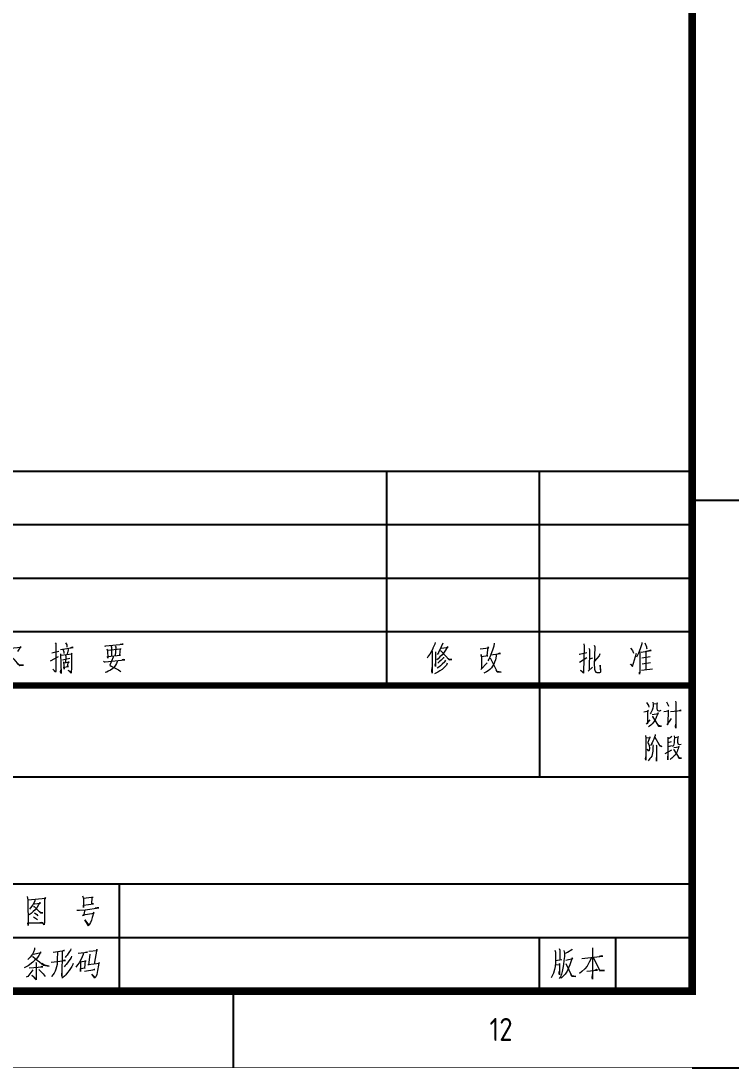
# Model space of a CAD drawing. Extents: x 93518 to 937116, y -359949 to 58022.
# Drawn here: x 843202 to 852499, y -122580 to -108882 of the extents above; entities that cross this region are included whole.
import ezdxf
from ezdxf.enums import TextEntityAlignment as Align

# ---------------------------------------------------------------- set-up
doc = ezdxf.new("R2010")
doc.units = 0
doc.header["$LTSCALE"] = 1000
doc.header["$MEASUREMENT"] = 0
doc.layers.get('0').update_dxf_attribs({"linetype": 'CONTINUOUS'})
doc.layers.add('Version', color=7, linetype='CONTINUOUS')
doc.styles.get("Standard").update_dxf_attribs({"font": 'GBENOR', "bigfont": 'GBCBIG'})

# ---------------------------------------------------------------- blocks, each defined once
blk = doc.blocks.new('GEDI_WK_A1')
at = {"color": 3}
for p, q in [((831, 74.25), (841, 74.25)), ((770.92, 0), (770.92, 10)), ((831, 0), (841, 0))]:
    blk.add_line(p, q, dxfattribs=at)
for points, const_width in [([(0, 0), (841, 0), (841, 594), (0, 594)], 0.1), ([(25, 10), (831, 10), (831, 584), (25, 584)], 1)]:
    blk.add_lwpolyline(points, close=True, dxfattribs=dict(at, const_width=const_width))
blk.add_text('12', height=3, dxfattribs=at).set_placement((805.96, 5), align=Align.MIDDLE)
blk = doc.blocks.new('GEDI_TQ_2012')
at = {"color": 2}
for p, q in [((-20, 40), (-20, 28)), ((0, 28), (-180, 28)), ((0, 14), (-170, 14)), ((-75, 0), (-75, 14)), ((0, 7), (-180, 7)), ((-20, 0), (-20, 7)), ((-10, 0), (-10, 7))]:
    blk.add_line(p, q, dxfattribs=at)
at = {"color": 7}
for p, q in [((0, 40), (0, 0)), ((0, 0), (-180, 0))]:
    blk.add_line(p, q, dxfattribs=at)
at = {"color": 2, "const_width": 0.8}
blk.add_lwpolyline([(-180, 40), (0, 40)], dxfattribs=at)
at = {"color": 7, "lineweight": 0}
for points in [[(-6, 37.76), (-5.75, 37.36), (-5.7, 37.18)], [(-5.16, 37.81), (-5.14, 37.55), (-5.14, 37.27), (-5.19, 37.01), (-5.25, 36.75), (-5.34, 36.58), (-5.42, 36.44), (-5.53, 36.29)], [(-5.12, 37.58), (-4.54, 37.64), (-4.58, 37.73), (-4.65, 37.5), (-4.65, 37.29), (-4.65, 37.12), (-4.65, 36.93), (-4.62, 36.84), (-4.58, 36.75), (-4.5, 36.72), (-4.39, 36.69), (-4.24, 36.69), (-4.15, 36.72), (-4.09, 36.78)], [(-3.4, 37.87), (-3.23, 37.58), (-3.14, 37.44), (-3.1, 37.27)], [(-2.18, 37.95), (-2.15, 37.76), (-2.15, 34.4), (-2.18, 34.63), (-2.15, 34.92)], [(-6.33, 36.55), (-5.75, 36.67), (-5.83, 36.78), (-5.85, 36.55), (-5.87, 35.03), (-5.98, 34.92), (-5.53, 35.51)], [(-5.25, 36.2), (-4.41, 36.35), (-4.47, 36.44), (-4.56, 36.2), (-4.67, 35.92), (-4.77, 35.69), (-4.88, 35.49), (-5.05, 35.23), (-5.25, 35), (-5.44, 34.8), (-5.6, 34.66), (-5.72, 34.57)], [(-5.27, 35.94), (-5.23, 35.94), (-4.44, 34.68), (-4.02, 34.66), (-4.44, 34.75), (-4.54, 34.85)], [(-3.72, 36.58), (-3.12, 36.69), (-3.16, 36.75), (-3.2, 34.97), (-3.29, 34.85), (-2.71, 35.66)], [(-2.84, 36.58), (-1.44, 36.72), (-1.53, 36.75), (-1.7, 36.69)], [(-6.12, 33.46), (-6.07, 33.14), (-6.07, 30.21), (-6.12, 30.42), (-6.1, 30.67)], [(-6.06, 33.14), (-5.48, 33.2), (-5.54, 33.25), (-5.82, 32.54), (-5.82, 32.48), (-5.78, 32.39), (-5.71, 32.28), (-5.67, 32.16), (-5.63, 32.05), (-5.6, 31.87), (-5.6, 31.73), (-5.63, 31.59), (-5.64, 31.47), (-5.69, 31.39), (-5.93, 31.68)], [(-4.87, 33.6), (-4.87, 33.46), (-4.94, 33.25), (-5.05, 32.96), (-5.15, 32.71), (-5.26, 32.48), (-5.37, 32.28), (-5.49, 32.08)], [(-4.91, 33.22), (-4.27, 32.08), (-4.01, 32.02), (-4.27, 32.13), (-4.42, 32.34)], [(-3.22, 33.25), (-3.2, 33), (-3.2, 30.27), (-3.2, 30.5), (-3.2, 30.73)], [(-2.7, 33.34), (-2.91, 33.14), (-3.17, 33)], [(-2.38, 33.4), (-2.33, 33.14), (-2.36, 32.74), (-2.38, 32.48), (-2.42, 32.31), (-2.47, 32.16), (-2.53, 32.08), (-2.59, 31.96)], [(-2.33, 33.17), (-1.8, 33.29), (-1.84, 33.31), (-1.9, 33.14), (-1.93, 32.91), (-1.93, 32.6), (-1.9, 32.46), (-1.89, 32.37), (-1.82, 32.34), (-1.73, 32.28), (-1.47, 32.34)], [(-5.15, 32.22), (-5.11, 32.05), (-5.15, 31.99), (-5.15, 31.76), (-5.17, 31.42), (-5.22, 31.19), (-5.26, 30.96), (-5.32, 30.76), (-5.43, 30.59), (-5.54, 30.44), (-5.64, 30.3), (-5.78, 30.16)], [(-4.73, 32.25), (-4.68, 32.16), (-4.7, 32.13), (-4.68, 30.09), (-4.7, 30.33), (-4.68, 30.59)], [(-3.56, 31.11), (-2.68, 31.56)], [(-3.17, 32.54), (-2.73, 32.65)], [(-2.73, 32.11), (-3.17, 31.96)], [(-2.42, 31.87), (-2.4, 31.87), (-1.71, 31.96), (-1.75, 32.05), (-1.86, 31.73), (-1.93, 31.53), (-1.99, 31.37), (-2.07, 31.19), (-2.18, 31.02), (-2.31, 30.85), (-2.42, 30.73), (-2.55, 30.61), (-2.7, 30.47), (-2.8, 30.38), (-2.91, 30.3)], [(-2.47, 31.65), (-2.4, 31.56), (-1.73, 30.47), (-1.41, 30.47), (-1.71, 30.5), (-1.82, 30.61)], [(-87.07, 12.4), (-87.01, 11.97), (-86.96, 8.6), (-86.99, 8.96), (-85.02, 8.96), (-85.15, 8.99), (-85.43, 8.96)], [(-79.83, 12.5), (-79.72, 12.11), (-79.72, 10.96), (-79.72, 11.25), (-78.38, 11.42), (-78.61, 11.42), (-78.55, 12.24), (-78.52, 12.37), (-78.47, 12.27), (-78.66, 12.24), (-79.72, 12.11)], [(-86.99, 11.97), (-84.65, 12.18), (-84.73, 12.27), (-84.79, 11.97), (-84.82, 9.02), (-84.84, 8.7), (-85.04, 8.96)], [(-86.21, 11.45), (-86.1, 11.42), (-85.32, 11.52), (-85.4, 11.61), (-85.77, 10.99), (-86.04, 10.66), (-86.29, 10.41), (-86.54, 10.17), (-86.83, 10.01)], [(-86.07, 11.94), (-86.07, 11.78), (-86.32, 11.29), (-86.63, 10.89), (-86.76, 10.73)], [(-86.26, 11.09), (-86.18, 11.09), (-85.32, 10.24), (-85.02, 10.24), (-85.32, 10.3), (-85.45, 10.37)], [(-86.24, 9.72), (-85.88, 9.49), (-85.71, 9.32)], [(-86.13, 10.27), (-85.82, 10.04), (-85.68, 9.88)], [(-80.58, 10.6), (-80.22, 10.6), (-79.49, 10.66), (-77.71, 10.89), (-77.91, 10.93), (-78.18, 10.86)], [(-79.53, 10.66), (-79.72, 9.88), (-79.78, 10.01), (-78.3, 10.21), (-78.38, 10.33), (-78.38, 10.21), (-78.55, 9.64), (-78.66, 9.28), (-78.8, 8.99), (-78.91, 8.77), (-78.99, 8.6), (-79.06, 8.56), (-79.55, 9.32), (-79.02, 8.63)], [(-86.1, 5.68), (-86.13, 5.45), (-86.24, 5.12), (-86.4, 4.86), (-86.69, 4.47), (-86.85, 4.3), (-86.99, 4.17)], [(-81.36, 5.55), (-81.39, 5.39), (-81.53, 5.19), (-81.7, 4.92), (-81.86, 4.73), (-82, 4.56), (-82.11, 4.43)], [(-78.99, 5.25), (-77.91, 5.35), (-77.97, 5.51), (-78.3, 3.55)], [(-17.41, 5.58), (-17.36, 5.38), (-17.36, 4.13)], [(-15.74, 5.51), (-15.79, 5.41), (-16.33, 5.08), (-16.69, 4.92)], [(-13.08, 5.69), (-13.06, 3), (-13.06, 1.56), (-13.12, 1.75), (-13.06, 2.19)], [(-86.29, 4.83), (-85.23, 5.06), (-85.32, 5.12), (-85.38, 4.99), (-85.54, 4.66), (-85.71, 4.43), (-85.9, 4.2), (-86.1, 4.01), (-86.32, 3.81), (-86.51, 3.65), (-86.76, 3.45), (-86.96, 3.32), (-87.21, 3.19), (-87.38, 3.09), (-87.46, 3.06)], [(-86.38, 4.53), (-86.32, 4.53), (-86.02, 4.3), (-85.77, 4.07), (-85.45, 3.84), (-85.15, 3.58), (-84.93, 3.42), (-84.21, 3.28), (-84.79, 3.42), (-85.15, 3.61)], [(-83.12, 5.12), (-83.15, 4.17), (-83.15, 3.81), (-83.17, 3.51), (-83.23, 3.19), (-83.31, 2.89), (-83.42, 2.63), (-83.53, 2.37), (-83.71, 2.14), (-83.84, 1.98), (-83.9, 1.87)], [(-83.67, 5.09), (-82.2, 5.32), (-82.29, 5.32), (-82.45, 5.25)], [(-82.51, 5.22), (-82.54, 1.94), (-82.56, 2.11), (-82.54, 2.37)], [(-81.28, 4.59), (-81.34, 4.43), (-81.45, 4.2), (-81.61, 3.97), (-81.81, 3.71), (-81.97, 3.48), (-82.09, 3.35), (-82.25, 3.19)], [(-79.75, 4.92), (-79.75, 4.79), (-80.03, 4.2), (-80.28, 3.71), (-80.47, 3.45), (-80.69, 3.15)], [(-80.39, 4.99), (-79.19, 5.09), (-79.27, 5.12), (-79.44, 5.06)], [(-78.86, 4.83), (-79.06, 3.42), (-79.11, 3.48), (-77.63, 3.65), (-77.68, 3.78), (-77.75, 3.42), (-77.86, 2.7), (-77.97, 2.2), (-78.08, 1.9), (-78.16, 1.78), (-78.22, 1.71), (-78.61, 2.23), (-78.18, 1.78)], [(-18, 5.38), (-17.91, 5.12), (-17.91, 4.33), (-17.91, 3.74), (-17.97, 3.22), (-18.05, 2.83), (-18.16, 2.36), (-18.33, 2.03), (-18.5, 1.77)], [(-17.89, 4.03), (-17.08, 4.17)], [(-16.8, 5.31), (-16.74, 4.99), (-16.74, 4.56), (-16.8, 4), (-16.85, 3.48), (-16.94, 3.02), (-17.03, 2.59), (-17.14, 2.23), (-17.27, 1.9), (-17.44, 1.67)], [(-16.55, 4.06), (-15.65, 4.3), (-15.72, 4.39), (-15.85, 3.97), (-16.02, 3.44), (-16.19, 3.05), (-16.38, 2.62), (-16.66, 2.23), (-16.94, 1.94), (-17.16, 1.7)], [(-13.2, 4.38), (-13.51, 3.79), (-13.78, 3.3), (-14.09, 2.94), (-14.45, 2.58), (-14.76, 2.31)], [(-14.48, 4.28), (-11.72, 4.58), (-11.84, 4.64), (-12.2, 4.55)], [(-12.95, 4.35), (-12.11, 2.67), (-11.5, 2.71), (-12.09, 2.74), (-12.25, 2.94)], [(-86.35, 2.79), (-86.71, 2.27), (-86.88, 2.11), (-87.01, 1.94), (-87.13, 1.87), (-87.21, 1.84)], [(-86.8, 3.06), (-85.02, 3.19), (-85.15, 3.22), (-85.32, 3.15)], [(-85.9, 3.71), (-85.9, 1.51), (-86.46, 2.11), (-85.9, 1.61)], [(-85.93, 3.81), (-85.9, 3.71)], [(-85.57, 2.83), (-85.23, 2.53), (-84.98, 2.27), (-84.73, 1.94)], [(-83.93, 3.81), (-82.04, 4.04), (-82.15, 4.07), (-82.31, 4.01)], [(-81.05, 3.61), (-81.11, 3.48), (-81.25, 3.22), (-81.39, 2.99), (-81.56, 2.73), (-81.78, 2.43), (-82, 2.14), (-82.2, 1.98), (-82.4, 1.81), (-82.56, 1.71)], [(-80.11, 3.94), (-80.08, 2.56), (-80.08, 2.96), (-79.47, 3.06), (-79.55, 3.03), (-79.44, 4.04), (-79.38, 3.94), (-80.11, 3.81)], [(-79.58, 2.63), (-78.22, 2.83), (-78.3, 2.86), (-78.52, 2.76)], [(-17.91, 3.44), (-17.33, 3.51), (-17.39, 3.61), (-17.39, 2.14), (-17.41, 2.33), (-17.41, 2.59)], [(-16.58, 3.64), (-15.79, 1.97), (-15.27, 1.94), (-15.77, 2), (-15.9, 2.2)], [(-13.81, 2.61), (-12.42, 2.77), (-12.53, 2.84), (-12.78, 2.74)]]:
    blk.add_lwpolyline(points, dxfattribs=at)
blk.add_text('556677', height=0.0001).set_placement((-86.97, 8.96))
blk = doc.blocks.new('GEDI_Version_2012')
at = {"layer": 'Version', "color": 2}
for p, q in [((0, 28), (-180, 28)), ((-40, 0), (-40, 28)), ((-20, 0), (-20, 28)), ((0, 21), (-180, 21)), ((0, 14), (-180, 14)), ((0, 7), (-180, 7)), ((0, 0), (-180, 0))]:
    blk.add_line(p, q, dxfattribs=at)
at = {"layer": 'Version', "color": 7}
blk.add_line((0, 28), (0, 0), dxfattribs=at)
at = {"layer": 'Version', "color": 7, "lineweight": 0}
for points in [[(-83.4, 5.59), (-83.27, 5.39), (-83.32, 5.46), (-83.32, 1.85), (-83.38, 1.75), (-83.71, 2.14), (-83.38, 1.79)], [(-82.07, 5.59), (-81.9, 5.32), (-81.9, 5.23), (-81.9, 5)], [(-33.67, 5.6), (-33.7, 5.39), (-33.95, 4.87), (-33.95, 4.8), (-34.17, 4.41), (-34.37, 4.08), (-34.56, 3.82), (-34.73, 3.59)], [(-32.67, 5.53), (-32.86, 5.04), (-33.04, 4.64), (-33.23, 4.35), (-33.25, 4.28), (-33.39, 4.06)], [(-25.92, 5.53), (-25.97, 5.13), (-26.14, 4.61), (-26.37, 4.06), (-26.53, 3.69), (-26.64, 3.43), (-26.75, 3.2)], [(-6.6, 5.62), (-6.6, 5.46), (-6.83, 4.77), (-7.04, 4.24), (-7.3, 3.72)], [(-6.21, 5.59), (-5.99, 5.07), (-5.99, 4.93), (-5.96, 4.77)], [(-90.27, 4.77), (-87.87, 5), (-87.95, 5.06), (-88.34, 4.44)], [(-83.85, 4.28), (-82.93, 4.47)], [(-82.7, 4.7), (-81.07, 4.97), (-81.18, 5), (-81.39, 4.94)], [(-82.7, 4.14), (-82.65, 1.58), (-82.7, 1.79), (-82.68, 2.05)], [(-82.68, 3.95), (-81.18, 4.14), (-81.26, 4.24), (-81.28, 3.92), (-81.28, 2.24), (-81.31, 1.79), (-81.34, 1.62), (-81.7, 1.98), (-81.34, 1.72)], [(-82.4, 4.73), (-82.26, 4.4), (-82.26, 4.18)], [(-81.76, 4.83), (-81.7, 4.67), (-81.84, 4.08)], [(-76.94, 5.2), (-76.86, 5.13), (-76.77, 5.2), (-74.52, 5.39), (-74.63, 5.42), (-74.91, 5.36)], [(-76.64, 4.77), (-76.58, 4.54), (-76.52, 3.59), (-76.58, 3.78), (-74.85, 3.95), (-74.96, 3.95), (-74.88, 4.83), (-74.85, 4.73), (-76.55, 4.57)], [(-76.13, 5.13), (-76.05, 5), (-76.05, 3.81)], [(-75.55, 5.16), (-75.49, 5.03), (-75.57, 3.88)], [(-34.06, 4.48), (-34.06, 1.59), (-34.12, 1.86), (-34.06, 2.35)], [(-33.64, 4.38), (-33.64, 2.48), (-33.67, 2.71), (-33.64, 2.87)], [(-32.92, 4.91), (-32.81, 4.87), (-31.97, 5.01), (-32.03, 5.07), (-32.31, 4.61), (-32.56, 4.21), (-32.78, 3.95), (-33.04, 3.73), (-33.28, 3.49), (-33.45, 3.36)], [(-33.04, 4.58), (-32.92, 4.54), (-31.83, 3.36), (-31.47, 3.4), (-31.83, 3.4), (-31.97, 3.52)], [(-27.76, 4.77), (-26.64, 4.94), (-26.75, 5.04), (-26.89, 3.89), (-26.75, 3.89), (-27.59, 3.76), (-27.65, 4.06), (-27.59, 3.69), (-27.62, 2.21)], [(-26.37, 3.99), (-25.11, 4.18), (-25.25, 4.21), (-25.47, 4.15)], [(-14.82, 4.08), (-14.77, 4.08), (-13.79, 4.31)], [(-14.2, 5.43), (-14.17, 5.16), (-14.23, 1.75), (-14.26, 1.62), (-14.65, 1.98), (-14.26, 1.68)], [(-13.54, 4.87), (-13.48, 4.71), (-13.51, 1.98), (-13.62, 1.89), (-13.06, 2.41)], [(-12.84, 5.26), (-12.78, 5.07), (-12.84, 2.64), (-12.81, 2.34), (-12.81, 2.15), (-12.78, 1.98), (-12.73, 1.85), (-12.65, 1.75), (-12.59, 1.72), (-12.48, 1.68), (-12.36, 1.68), (-12.09, 1.68), (-12, 1.75), (-11.97, 1.78), (-12.06, 2.64), (-12, 1.75), (-12.06, 1.72)], [(-12.12, 4.12), (-12.2, 3.88), (-12.81, 3.17)], [(-8.14, 2.74), (-8.11, 2.77), (-7.85, 2.47), (-7.3, 4.24)], [(-8.08, 4.87), (-7.85, 4.57), (-7.72, 4.21)], [(-6.88, 4.45), (-6.85, 2.21), (-6.88, 1.78), (-6.91, 1.46), (-6.91, 1.75)], [(-6.71, 4.34), (-5.38, 4.57), (-5.43, 4.6), (-5.68, 4.54), (-6.1, 4.45), (-6.1, 2.08)], [(-89.23, 3.88), (-88.81, 3.42), (-88.37, 2.93), (-88.04, 2.6), (-87.54, 2.64), (-88.07, 2.67), (-88.29, 2.86)], [(-84.01, 3.23), (-82.99, 3.78)], [(-82.46, 3.36), (-81.51, 3.55)], [(-82.31, 3.07), (-82.23, 2.14), (-82.26, 2.38), (-81.68, 2.47), (-81.78, 2.47), (-81.68, 3.13), (-81.62, 3), (-82.26, 2.9)], [(-82.04, 3.98), (-82.01, 3.81), (-82.04, 3)], [(-77.08, 3.16), (-76.97, 3.1), (-76.88, 3.1), (-74.29, 3.36), (-74.44, 3.39), (-74.65, 3.33)], [(-75.27, 3.23), (-75.38, 2.86), (-75.52, 2.64), (-75.69, 2.41), (-75.88, 2.21), (-76.16, 1.98), (-76.46, 1.85), (-76.66, 1.72), (-76.86, 1.68)], [(-75.8, 3.78), (-75.8, 3.69), (-76.27, 2.64), (-76.07, 2.53), (-75.55, 2.27), (-75.13, 2.05), (-74.94, 1.91), (-74.83, 1.79)], [(-32.09, 2.9), (-32.17, 2.67), (-32.47, 2.35), (-32.75, 2.08), (-33.04, 1.92), (-33.31, 1.72), (-33.56, 1.59), (-33.75, 1.53)], [(-32.33, 3.3), (-32.39, 3.16), (-32.42, 3.1), (-32.73, 2.78), (-32.78, 2.74), (-32.95, 2.57), (-33.17, 2.41), (-33.39, 2.24)], [(-32.56, 3.69), (-32.59, 3.59), (-32.62, 3.56), (-32.89, 3.3), (-33.12, 3.07), (-33.31, 2.9)], [(-27.7, 2.08), (-26.84, 2.97)], [(-25.66, 4.06), (-25.66, 3.85), (-25.77, 3.33), (-25.89, 3.04), (-26, 2.78), (-26.14, 2.54), (-26.31, 2.31), (-26.5, 2.08), (-26.72, 1.92), (-26.95, 1.76), (-27.11, 1.69), (-27.28, 1.62)], [(-26.5, 3.56), (-26.42, 3.52), (-25.56, 1.76), (-25.03, 1.72), (-25.53, 1.82), (-25.66, 2.02)], [(-14.79, 3.03), (-13.79, 3.65)], [(-13.06, 3.59), (-13.48, 3.43)], [(-6.6, 3.62), (-5.52, 3.79)], [(-6.57, 2.84), (-5.49, 3)], [(-6.65, 2.01), (-5.23, 2.18)]]:
    blk.add_lwpolyline(points, dxfattribs=at)

msp = doc.modelspace()

# ---------------------------------------------------------------- block references
at = {"xscale": 100, "yscale": 100, "zscale": 100}
for name, p in [('GEDI_WK_A1', (768891.4, -122574.9)), ('GEDI_Version_2012', (851991.4, -117574.9)), ('GEDI_TQ_2012', (851991.4, -121574.9))]:
    msp.add_blockref(name, p, dxfattribs=at)

doc.saveas('drawing.dxf')
